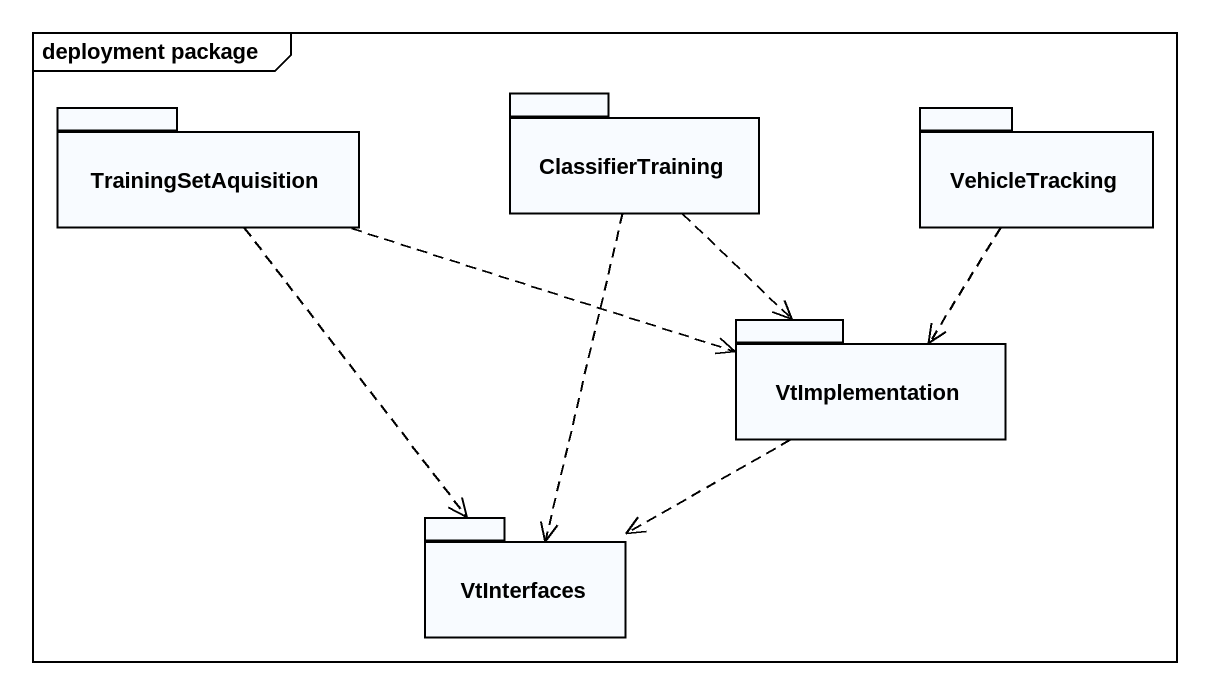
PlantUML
@startuml
mainframe deployment package
package TrainingSetAquisition {
}
package ClassifierTraining {
}
package VehicleTracking {
}
package VtImplementation {
}
package VtInterfaces {
}
TrainingSetAquisition .right.> VtImplementation
TrainingSetAquisition ..> VtInterfaces
ClassifierTraining ..> VtImplementation
ClassifierTraining ..> VtInterfaces
VehicleTracking ..> VtImplementation
VtImplementation .left.> VtInterfaces
@enduml
